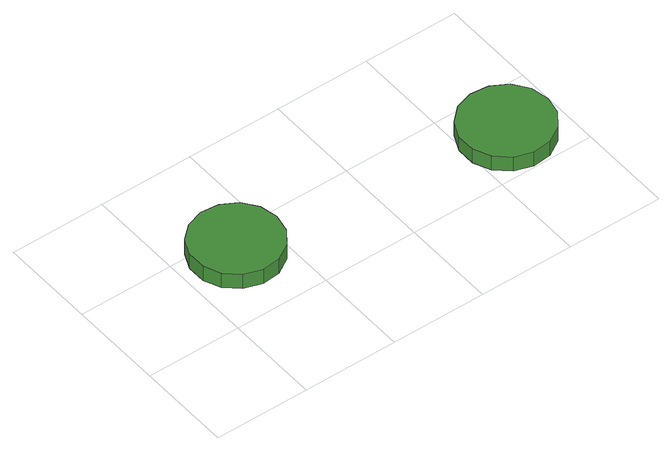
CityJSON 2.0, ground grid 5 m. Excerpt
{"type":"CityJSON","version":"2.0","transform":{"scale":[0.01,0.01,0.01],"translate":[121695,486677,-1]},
"CityObjects":{
"tree1":{"type":"SolitaryVegetationObject","attributes":{"function":"something"},"geometry":[{"type":"MultiSurface","lod":"1","boundaries":[[[0,1,2,3,4,5,6,7,8,9,10,11,12,13,14]],[[15,16,17,18,19,20,21,22,23,24,25,26,27,28,29]],[[0,29,28,1]],[[1,28,27,2]],[[2,27,26,3]],[[3,26,25,4]],[[4,25,24,5]],[[5,24,23,6]],[[6,23,22,7]],[[7,22,21,8]],[[8,21,20,9]],[[9,20,19,10]],[[10,19,18,11]],[[11,18,17,12]],[[12,17,16,13]],[[13,16,15,14]],[[14,15,29,0]]]}]},
"tree2":{"type":"SolitaryVegetationObject","attributes":{"function":"something"}},
"tree3":{"type":"SolitaryVegetationObject","attributes":{"function":"something"}},
"tree4":{"type":"SolitaryVegetationObject","attributes":{"function":"something"},"geometry":[{"type":"MultiSurface","lod":"1","boundaries":[[[30,31,32,33,34,35,36,37,38,39,40,41,42,43,44]],[[45,46,47,48,49,50,51,52,53,54,55,56,57,58,59]],[[30,59,58,31]],[[31,58,57,32]],[[32,57,56,33]],[[33,56,55,34]],[[34,55,54,35]],[[35,54,53,36]],[[36,53,52,37]],[[37,52,51,38]],[[38,51,50,39]],[[39,50,49,40]],[[40,49,48,41]],[[41,48,47,42]],[[42,47,46,43]],[[43,46,45,44]],[[44,45,59,30]]]}]}
},
"vertices":[
[520,388,171],[500,482,171],[444,560,171],[360,608,171],[264,618,171],[173,588,171],[101,524,171],[62,436,171],[62,339,171],[101,251,171],[173,187,171],[264,157,171],[360,167,171],[444,216,171],[500,293,171],[500,293,81],[444,216,81],[360,167,81],[264,157,81],[173,187,81],[101,251,81],[62,339,81],[62,436,81],[101,524,81],[173,588,81],[264,618,81],[360,608,81],[444,560,81],[500,482,81],[520,388,81],
[1947,244,168],[1927,340,168],[1869,420,168],[1784,469,168],[1687,479,168],[1593,449,168],[1520,383,168],[1480,293,168],[1480,195,168],[1520,106,168],[1593,40,168],[1687,10,168],[1784,20,168],[1869,69,168],[1927,148,168],[1927,148,81],[1869,69,81],[1784,20,81],[1687,10,81],[1593,40,81],[1520,106,81],[1480,195,81],[1480,293,81],[1520,383,81],[1593,449,81],[1687,479,81],[1784,469,81],[1869,420,81],[1927,340,81],[1947,244,81]
]}
